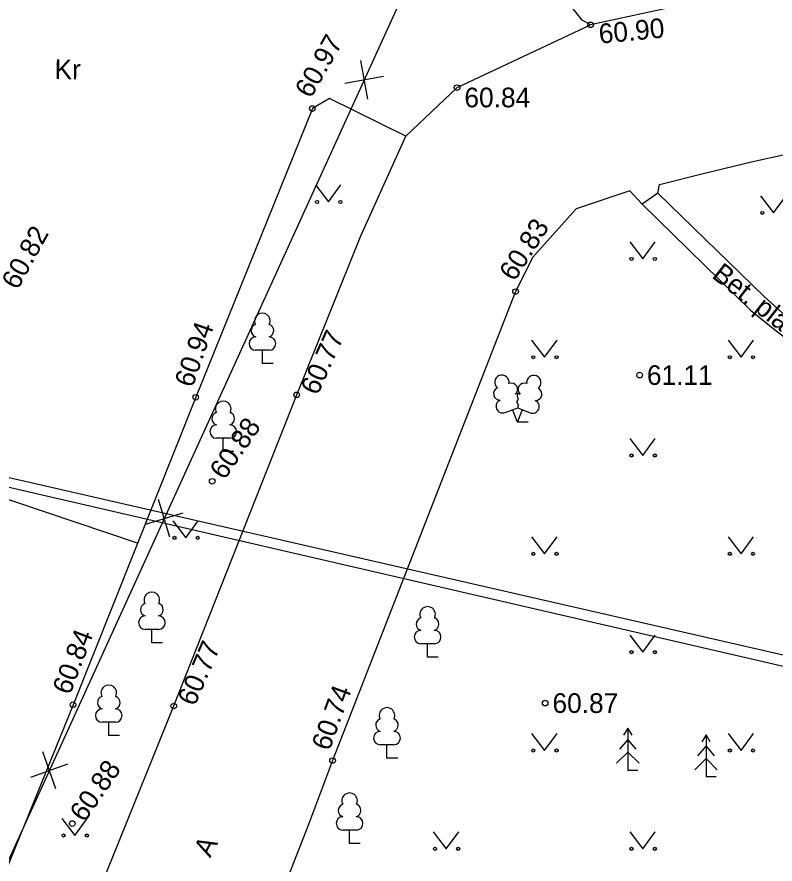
# Model space of a CAD drawing. Extents: x 635052 to 635544, y 6467971 to 6468784.
# Drawn here: x 635156.52 to 635183.52, y 6468379.29 to 6468409.45 of the extents above; entities that cross this region are included whole.
import ezdxf

# ---------------------------------------------------------------- set-up
doc = ezdxf.new("R2010")
doc.units = 0
for name, color, linetype in [('HALJASTUS', 7, 'Continuous'), ('korgus-EH2000', 7, 'Continuous'), ('KTRASS', 7, 'Continuous'), ('PUU', 7, 'Continuous'), ('TEE', 7, 'Continuous'), ('TTRASS', 7, 'Continuous')]:
    doc.layers.add(name, color=color, linetype=linetype)

msp = doc.modelspace()

# ---------------------------------------------------------------- linework, layer by layer
at = {"layer": 'HALJASTUS'}
for p, q in [((635167.149, 6468403.467), (635167.612, 6468402.861)), ((635167.612, 6468402.861), (635168.057, 6468403.467)), ((635182.997, 6468403.077), (635183.46, 6468402.47)), ((635183.46, 6468402.47), (635183.906, 6468403.077)), ((635178.344, 6468401.439), (635178.807, 6468400.832)), ((635178.807, 6468400.832), (635179.253, 6468401.439)), ((635174.844, 6468397.939), (635175.307, 6468397.332)), ((635175.307, 6468397.332), (635175.753, 6468397.939)), ((635181.844, 6468397.939), (635182.307, 6468397.332)), ((635182.307, 6468397.332), (635182.753, 6468397.939)), ((635178.344, 6468394.439), (635178.807, 6468393.832)), ((635178.807, 6468393.832), (635179.253, 6468394.439)), ((635162.072, 6468391.509), (635162.536, 6468390.902)), ((635162.536, 6468390.902), (635162.981, 6468391.509)), ((635174.844, 6468390.939), (635175.307, 6468390.332)), ((635175.307, 6468390.332), (635175.753, 6468390.939)), ((635181.844, 6468390.939), (635182.307, 6468390.332)), ((635182.307, 6468390.332), (635182.753, 6468390.939)), ((635178.344, 6468387.439), (635178.807, 6468386.832)), ((635178.807, 6468386.832), (635179.253, 6468387.439)), ((635174.844, 6468383.939), (635175.307, 6468383.332)), ((635175.307, 6468383.332), (635175.753, 6468383.939)), ((635181.844, 6468383.939), (635182.307, 6468383.332)), ((635182.307, 6468383.332), (635182.753, 6468383.939)), ((635158.123, 6468380.913), (635158.586, 6468380.306)), ((635158.586, 6468380.306), (635159.031, 6468380.913)), ((635171.344, 6468380.439), (635171.807, 6468379.832)), ((635171.807, 6468379.832), (635172.253, 6468380.439)), ((635178.344, 6468380.439), (635178.807, 6468379.832)), ((635178.807, 6468379.832), (635179.253, 6468380.439))]:
    msp.add_line(p, q, dxfattribs=at)
for centre in [(635167.211, 6468402.861), (635168.04, 6468402.861), (635183.059, 6468402.47), (635178.406, 6468400.832), (635179.235, 6468400.832), (635174.906, 6468397.332), (635175.735, 6468397.332), (635181.906, 6468397.332), (635182.735, 6468397.332), (635178.406, 6468393.832), (635179.235, 6468393.832), (635162.135, 6468390.902), (635162.963, 6468390.902), (635174.906, 6468390.332), (635175.735, 6468390.332), (635181.906, 6468390.332), (635182.735, 6468390.332), (635178.406, 6468386.832), (635179.235, 6468386.832), (635174.906, 6468383.332), (635175.735, 6468383.332), (635181.906, 6468383.332), (635182.735, 6468383.332), (635158.185, 6468380.306), (635159.014, 6468380.306), (635171.406, 6468379.832), (635172.235, 6468379.832), (635178.406, 6468379.832), (635179.235, 6468379.832)]:
    msp.add_circle(centre, 0.055, dxfattribs=at)
at = {"layer": 'korgus-EH2000'}
for centre in [(635176.947, 6468409.165), (635172.196, 6468406.929), (635167.042, 6468406.185), (635174.277, 6468399.667), (635178.694, 6468396.696), (635162.89, 6468395.905), (635166.486, 6468395.992), (635163.477, 6468392.916), (635175.332, 6468385.019), (635158.521, 6468384.961), (635162.109, 6468384.916), (635167.762, 6468382.971), (635158.495, 6468380.73)]:
    msp.add_circle(centre, 0.1, dxfattribs=at)
at = {"layer": 'KTRASS'}
for p, q in [((635169.014, 6468406.52), (635168.764, 6468407.898)), ((635168.2, 6468407.084), (635169.577, 6468407.334)), ((635161.974, 6468390.925), (635161.568, 6468392.265)), ((635161.101, 6468391.392), (635162.441, 6468391.797)), ((635157.915, 6468381.961), (635157.445, 6468383.28)), ((635157.021, 6468382.385), (635158.34, 6468382.855))]:
    msp.add_line(p, q, dxfattribs=at)
msp.add_lwpolyline([(635151.635, 6468369.359), (635170.653, 6468411.08)], dxfattribs=at)
at = {"layer": 'PUU'}
for p, q in [((635165.503, 6468397.58), (635165.023, 6468397.58)), ((635165.263, 6468397.105), (635165.263, 6468397.58)), ((635165.643, 6468397.105), (635165.263, 6468397.105)), ((635173.908, 6468395.361), (635174.353, 6468395.536)), ((635174.348, 6468395.026), (635174.173, 6468395.466)), ((635174.348, 6468395.026), (635174.528, 6468395.466)), ((635174.353, 6468395.536), (635174.793, 6468395.356)), ((635174.728, 6468395.026), (635174.348, 6468395.026)), ((635164.11, 6468394.446), (635163.63, 6468394.446)), ((635163.87, 6468393.971), (635163.87, 6468394.446)), ((635164.25, 6468393.971), (635163.87, 6468393.971)), ((635161.569, 6468387.645), (635161.089, 6468387.645)), ((635161.329, 6468387.17), (635161.329, 6468387.645)), ((635161.709, 6468387.17), (635161.329, 6468387.17)), ((635171.386, 6468387.133), (635170.906, 6468387.133)), ((635171.146, 6468386.658), (635171.146, 6468387.133)), ((635171.526, 6468386.658), (635171.146, 6468386.658)), ((635160.034, 6468384.338), (635159.554, 6468384.338)), ((635159.794, 6468383.863), (635159.794, 6468384.338)), ((635178.276, 6468384.125), (635178.126, 6468383.875)), ((635178.426, 6468383.875), (635178.276, 6468384.125)), ((635178.276, 6468384.125), (635178.276, 6468382.625)), ((635181.059, 6468383.892), (635180.909, 6468383.642)), ((635181.209, 6468383.642), (635181.059, 6468383.892)), ((635181.059, 6468383.892), (635181.059, 6468382.392)), ((635160.174, 6468383.863), (635159.794, 6468383.863)), ((635178.276, 6468383.725), (635177.976, 6468383.375)), ((635178.576, 6468383.375), (635178.276, 6468383.725)), ((635169.94, 6468383.538), (635169.46, 6468383.538)), ((635169.7, 6468383.063), (635169.7, 6468383.538)), ((635181.059, 6468383.492), (635180.759, 6468383.142)), ((635181.359, 6468383.142), (635181.059, 6468383.492)), ((635170.08, 6468383.063), (635169.7, 6468383.063)), ((635178.276, 6468383.275), (635177.876, 6468382.875)), ((635178.676, 6468382.875), (635178.276, 6468383.275)), ((635181.059, 6468383.042), (635180.659, 6468382.642)), ((635181.459, 6468382.642), (635181.059, 6468383.042)), ((635178.636, 6468382.625), (635178.276, 6468382.625)), ((635181.419, 6468382.392), (635181.059, 6468382.392)), ((635168.609, 6468380.5), (635168.129, 6468380.5)), ((635168.369, 6468380.025), (635168.369, 6468380.5)), ((635168.749, 6468380.025), (635168.369, 6468380.025))]:
    msp.add_line(p, q, dxfattribs=at)
msp.add_lwpolyline([(635174.353, 6468396.031), (635174.333, 6468395.956), (635174.333, 6468395.936), (635174.343, 6468395.906), (635174.363, 6468395.871), (635174.368, 6468395.851), (635174.353, 6468395.816), (635174.328, 6468395.766), (635174.323, 6468395.741), (635174.328, 6468395.726), (635174.338, 6468395.696), (635174.373, 6468395.636), (635174.378, 6468395.616), (635174.373, 6468395.596), (635174.358, 6468395.561), (635174.353, 6468395.536)], dxfattribs=at)
for centre, radius, start, end in [((635165.263, 6468398.625), 0.277, 332.5799, 207.4201), ((635165.093, 6468398.278), 0.233, 109.0217, 253.1415), ((635165.433, 6468398.278), 0.233, 286.8508, 70.9859), ((635165.026, 6468397.818), 0.238, 90.0016, 269.3953), ((635165.501, 6468397.818), 0.238, 270.6047, 89.9984), ((635173.791, 6468396.44), 0.256, 111.5027, 232.5173), ((635173.791, 6468396.44), 0.256, 350.4856, 111.5002), ((635174.927, 6468396.431), 0.256, 67.6168, 188.6314), ((635174.927, 6468396.431), 0.256, 306.5997, 67.6143), ((635174.125, 6468396.19), 0.224, 308.5041, 111.5725), ((635174.588, 6468396.185), 0.225, 67.7016, 230.5126), ((635173.717, 6468396.029), 0.224, 111.4304, 274.4987), ((635174.352, 6468395.793), 0.237, 66.7655, 111.5015), ((635174.994, 6468396.019), 0.224, 264.6183, 67.6866), ((635163.87, 6468395.491), 0.277, 332.5799, 207.4201), ((635173.821, 6468395.584), 0.237, 111.5014, 291.5004), ((635174.883, 6468395.576), 0.237, 247.6166, 67.6155), ((635163.699, 6468395.143), 0.233, 109.0217, 253.1415), ((635164.04, 6468395.143), 0.233, 286.8508, 70.9859), ((635163.632, 6468394.683), 0.238, 90.0016, 269.3953), ((635164.107, 6468394.683), 0.238, 270.6047, 89.9984), ((635161.329, 6468388.69), 0.277, 332.5799, 207.4201), ((635161.159, 6468388.343), 0.233, 109.0217, 253.1415), ((635161.5, 6468388.343), 0.233, 286.8508, 70.9859), ((635171.146, 6468388.178), 0.277, 332.5799, 207.4201), ((635161.092, 6468387.883), 0.238, 90.0016, 269.3953), ((635161.567, 6468387.883), 0.238, 270.6047, 89.9984), ((635170.976, 6468387.831), 0.233, 109.0217, 253.1415), ((635171.316, 6468387.831), 0.233, 286.8508, 70.9859), ((635170.909, 6468387.371), 0.238, 90.0016, 269.3953), ((635171.384, 6468387.371), 0.238, 270.6047, 89.9984), ((635159.794, 6468385.383), 0.277, 332.5799, 207.4201), ((635159.623, 6468385.035), 0.233, 109.0217, 253.1415), ((635159.964, 6468385.035), 0.233, 286.8508, 70.9859), ((635159.556, 6468384.575), 0.238, 90.0016, 269.3953), ((635160.031, 6468384.575), 0.238, 270.6047, 89.9984), ((635169.7, 6468384.583), 0.277, 332.5799, 207.4201), ((635169.53, 6468384.235), 0.233, 109.0217, 253.1415), ((635169.87, 6468384.235), 0.233, 286.8508, 70.9859), ((635169.463, 6468383.775), 0.238, 90.0016, 269.3953), ((635169.938, 6468383.775), 0.238, 270.6047, 89.9984), ((635168.369, 6468381.545), 0.277, 332.5799, 207.4201), ((635168.199, 6468381.198), 0.233, 109.0217, 253.1415), ((635168.539, 6468381.198), 0.233, 286.8508, 70.9859), ((635168.131, 6468380.738), 0.238, 90.0016, 269.3953), ((635168.606, 6468380.738), 0.238, 270.6047, 89.9984)]:
    msp.add_arc(centre, radius, start, end, dxfattribs=at)
at = {"layer": 'TEE'}
for points in [[(635160.818, 6468390.716), (635152.11, 6468393.643), (635151.714, 6468393.694), (635150.97, 6468391.984), (635144.005, 6468394.062), (635145.869, 6468399.704), (635148.492, 6468408.62), (635152.786, 6468416.852), (635154.792, 6468416.117), (635154.55, 6468420.496), (635157.351, 6468419.425), (635160.214, 6468427.763), (635161.517, 6468428.624)], [(635180.136, 6468409.856), (635176.947, 6468409.165), (635176.653, 6468409.333), (635174.645, 6468411.883)], [(635158.542, 6468376.081), (635162.109, 6468384.916), (635166.486, 6468395.992), (635168.771, 6468401.656), (635170.366, 6468405.206), (635172.196, 6468406.929), (635176.947, 6468409.165)], [(635170.366, 6468405.206), (635167.656, 6468406.537), (635167.042, 6468406.185), (635165.666, 6468402.777), (635162.89, 6468395.905), (635158.521, 6468384.961), (635155.316, 6468377.067)], [(635181, 6468403.88), (635182.729, 6468404.301), (635189.577, 6468405.81), (635192.921, 6468404.626)], [(635179.345, 6468403.176), (635183.141, 6468399.485), (635183.859, 6468398.828), (635187.541, 6468396.248), (635189.413, 6468395.417), (635189.765, 6468396.333), (635189.431, 6468396.461), (635189.566, 6468396.814), (635189.195, 6468396.956), (635190.232, 6468399.858), (635192.154, 6468404.898)], [(635179.345, 6468403.176), (635179.399, 6468403.479), (635181, 6468403.88)], [(635179.345, 6468403.176), (635178.79, 6468402.785), (635178.348, 6468403.258), (635176.434, 6468402.614), (635174.892, 6468400.892), (635174.277, 6468399.667), (635167.762, 6468382.971), (635166.909, 6468380.697)], [(635178.79, 6468402.785), (635182.645, 6468399.007), (635183.55, 6468398.272), (635187.129, 6468395.59), (635195.173, 6468392.452), (635195.818, 6468392.204), (635203.471, 6468389.444), (635211.057, 6468386.609)], [(635166.909, 6468380.697), (635165.756, 6468377.754), (635164.755, 6468374.967), (635164.184, 6468372.947), (635164.018, 6468372.124), (635163.998, 6468371.89), (635164.28, 6468370.229), (635164.544, 6468369.386), (635164.869, 6468368.659), (635165.285, 6468368.053), (635165.879, 6468367.47), (635166.568, 6468367.06), (635167.325, 6468366.797), (635168.11, 6468366.704), (635168.849, 6468366.781), (635169.236, 6468366.844), (635175.385, 6468368.195), (635192.956, 6468372.098)]]:
    msp.add_lwpolyline(points, dxfattribs=at)
at = {"layer": 'TTRASS'}
for p, q in [((635134.326, 6468398.083), (635184.484, 6468386.575)), ((635134.223, 6468397.808), (635184.692, 6468386.123))]:
    msp.add_line(p, q, dxfattribs=at)

# ---------------------------------------------------------------- texts
at = {"layer": 'korgus-EH2000'}
for s, rotation, p in [(' 60.90 ', 5.4643, (635177.014, 6468408.468)), (' 60.97 ', 60.2658, (635166.86, 6468406.289)), (' 60.82 ', 61.2349, (635156.426, 6468399.47)), (' 60.83 ', 57.4264, (635174.1, 6468399.78)), (' 60.94 ', 70.8458, (635162.692, 6468395.974)), (' 60.77 ', 65.9004, (635167.125, 6468395.706)), (' 60.88 ', 55.592, (635163.766, 6468392.718)), (' 60.84 ', 69.1462, (635158.325, 6468385.036)), (' 60.77 ', 66.6338, (635162.752, 6468384.638)), (' 60.74 ', 70.1103, (635167.564, 6468383.042)), (' 60.88 ', 55.4736, (635158.783, 6468380.532))]:
    msp.add_text(s, height=0.7, rotation=rotation, dxfattribs=at).set_placement(p)
for s, p in [(' 60.84 ', (635172.196, 6468406.229)), (' 61.11 ', (635178.694, 6468396.346)), (' 60.87 ', (635175.332, 6468384.669))]:
    msp.add_text(s, height=0.7, dxfattribs=at).set_placement(p)
at = {"layer": 'TEE'}
for s, rotation, p in [('Kr', 359.3139, (635157.861, 6468407.236)), ('Bet. plaat', 321.873, (635181.23, 6468400.187)), ('A', 62.6772, (635163.405, 6468379.491))]:
    msp.add_text(s, height=0.7, rotation=rotation, dxfattribs=at).set_placement(p)

doc.saveas('drawing.dxf')
